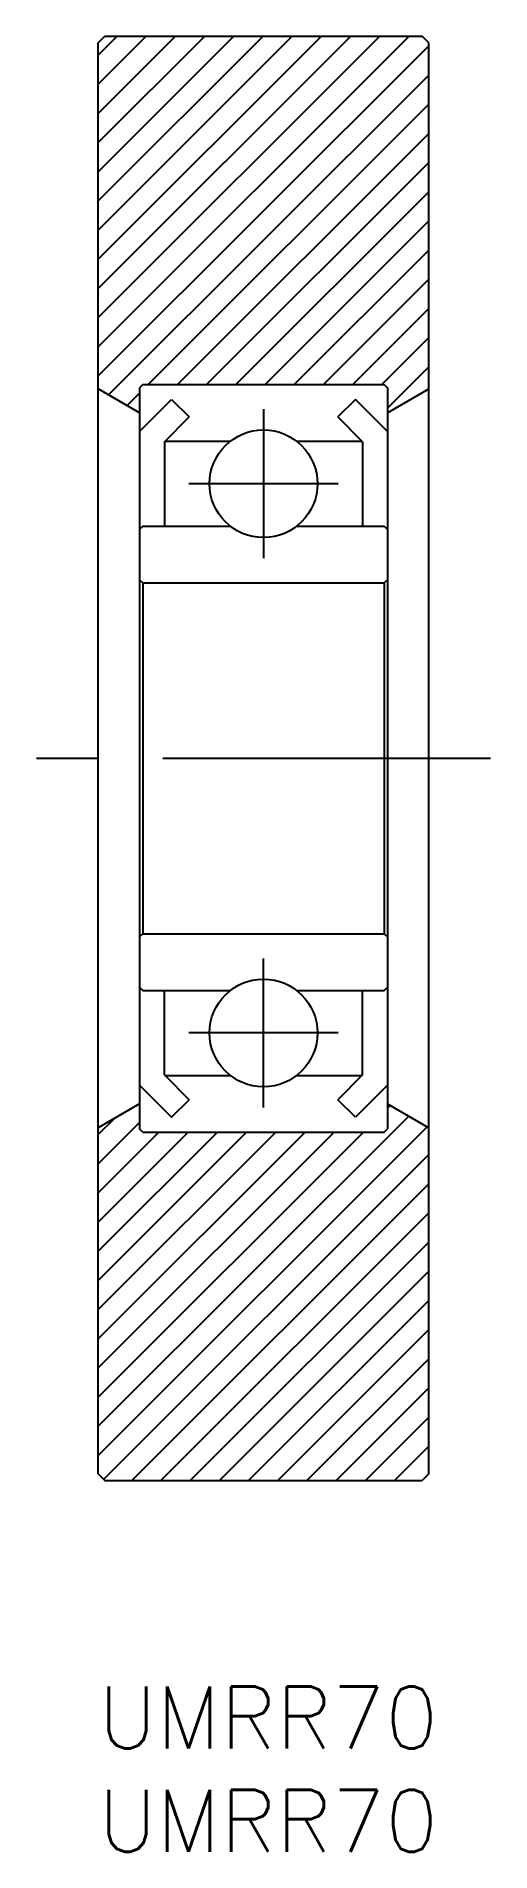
# Model space of a CAD drawing. Extents: x -3 to 19, y -8 to 80.
import ezdxf

# ---------------------------------------------------------------- set-up
doc = ezdxf.new("R2010")
doc.units = 0
doc.header["$LTSCALE"] = 0.5
doc.linetypes.add('CENTER', pattern=[50.8, 31.75, -6.35, 6.35, -6.35])
for name, color, linetype in [('MSM_CENTER', 1, 'CENTER'), ('MSM_CONTINUOUS', 7, 'CONTINUOUS'), ('MSM_NARROW', 5, 'CONTINUOUS'), ('MSM_PART_NUMBER', 7, 'CONTINUOUS')]:
    doc.layers.add(name, color=color, linetype=linetype)
doc.styles.get("Standard").update_dxf_attribs({"font": 'txt.shx', "height": 3, "bigfont": 'bigfont.shx'})

# ---------------------------------------------------------------- blocks, each defined once
blk = doc.blocks.new('*U3')
at = {"layer": 'MSM_PART_NUMBER'}
blk.add_text('UMRR70', height=3, dxfattribs=at).set_placement((0, -3))
blk = doc.blocks.new('*U4')
at = {"layer": 'MSM_PART_NUMBER'}
blk.add_text('UMRR70', height=3, dxfattribs=at).set_placement((0, -8))

msp = doc.modelspace()

# ---------------------------------------------------------------- linework, layer by layer
at = {"layer": 'MSM_CENTER'}
for p, q in [((8, 61.925), (8, 54.7)), ((11.612, 58.312), (4.387, 58.312)), ((19, 45), (-3, 45)), ((8, 28.075), (8, 35.3)), ((11.612, 31.688), (4.387, 31.688))]:
    msp.add_line(p, q, dxfattribs=at)
at = {"layer": 'MSM_CONTINUOUS'}
for p, q in [((0, 79.68), (0.32, 80)), ((0, 10.32), (0, 79.68)), ((0.32, 80), (15.68, 80)), ((16, 79.68), (15.68, 80)), ((16, 10.32), (16, 79.68)), ((2, 61.75), (0, 62.905)), ((2.16, 63.125), (2, 62.965)), ((2, 62.965), (2, 27.035)), ((2.16, 63.125), (13.84, 63.125)), ((13.84, 63.125), (14, 62.965)), ((14, 62.965), (14, 27.035)), ((14, 61.75), (16, 62.905)), ((2, 60.845), (3.551, 62.396)), ((3.551, 62.396), (4.4, 61.547)), ((12.449, 62.396), (11.6, 61.547)), ((14, 60.845), (12.449, 62.396)), ((3.2, 60.347), (4.4, 61.547)), ((12.8, 60.347), (11.6, 61.547)), ((3.2, 60.347), (3.2, 56.25)), ((3.228, 60.375), (6.396, 60.375)), ((9.604, 60.375), (12.773, 60.375)), ((12.8, 60.347), (12.8, 56.25)), ((2.16, 56.25), (2, 56.09)), ((2.16, 56.25), (6.396, 56.25)), ((9.604, 56.25), (13.84, 56.25)), ((13.84, 56.25), (14, 56.09)), ((2, 53.66), (2.16, 53.5)), ((2.16, 53.5), (13.84, 53.5)), ((2.16, 53.5), (2.16, 36.5)), ((14, 53.66), (13.84, 53.5)), ((13.84, 53.5), (13.84, 36.5)), ((2.16, 36.5), (2, 36.34)), ((2.16, 36.5), (13.84, 36.5)), ((13.84, 36.5), (14, 36.34)), ((2, 33.91), (2.16, 33.75)), ((2.16, 33.75), (6.396, 33.75)), ((3.2, 29.653), (3.2, 33.75)), ((9.604, 33.75), (13.84, 33.75)), ((12.8, 29.653), (12.8, 33.75)), ((13.84, 33.75), (14, 33.91)), ((2, 29.155), (3.551, 27.604)), ((3.2, 29.653), (4.4, 28.453)), ((3.228, 29.625), (6.396, 29.625)), ((9.604, 29.625), (12.773, 29.625)), ((12.8, 29.653), (11.6, 28.453)), ((14, 29.155), (12.449, 27.604)), ((2, 28.25), (0, 27.095)), ((3.551, 27.604), (4.4, 28.453)), ((12.449, 27.604), (11.6, 28.453)), ((14, 28.25), (16, 27.095)), ((2.16, 26.875), (2, 27.035)), ((2.16, 26.875), (13.84, 26.875)), ((13.84, 26.875), (14, 27.035)), ((0, 10.32), (0.32, 10)), ((0.32, 10), (15.68, 10)), ((16, 10.32), (15.68, 10))]:
    msp.add_line(p, q, dxfattribs=at)
for centre in [(8, 58.312), (8, 31.688)]:
    msp.add_circle(centre, 2.612, dxfattribs=at)
at = {"layer": 'MSM_NARROW'}
for p, q in [((0, 64.949), (15.051, 80)), ((0, 66.363), (13.637, 80)), ((0, 67.777), (12.223, 80)), ((0, 69.191), (10.809, 80)), ((0, 70.605), (9.395, 80)), ((0, 72.02), (7.98, 80)), ((0, 73.434), (6.566, 80)), ((0, 74.848), (5.152, 80)), ((0, 76.262), (3.738, 80)), ((0, 77.677), (2.323, 80)), ((0, 79.091), (0.909, 80)), ((0, 63.534), (16, 79.534)), ((0.497, 62.618), (16, 78.12)), ((2.419, 63.125), (16, 76.706)), ((3.833, 63.125), (16, 75.292)), ((5.247, 63.125), (16, 73.878)), ((6.662, 63.125), (16, 72.463)), ((8.076, 63.125), (16, 71.049)), ((9.49, 63.125), (16, 69.635)), ((10.904, 63.125), (16, 68.221)), ((12.318, 63.125), (16, 66.807)), ((13.733, 63.125), (16, 65.392)), ((14, 61.978), (16, 63.978)), ((1.394, 62.1), (2, 62.706)), ((14, 28.037), (14.135, 28.172)), ((0, 12.623), (15.032, 27.654)), ((0, 26.765), (0.782, 27.547)), ((0, 25.351), (2, 27.351)), ((0, 11.209), (15.928, 27.137)), ((0, 14.037), (12.838, 26.875)), ((0, 15.451), (11.424, 26.875)), ((0, 16.865), (10.01, 26.875)), ((0, 18.28), (8.595, 26.875)), ((0, 19.694), (7.181, 26.875)), ((0, 21.108), (5.767, 26.875)), ((0, 22.522), (4.353, 26.875)), ((0, 23.936), (2.939, 26.875)), ((0.263, 10.057), (16, 25.794)), ((1.62, 10), (16, 24.38)), ((3.034, 10), (16, 22.966)), ((4.448, 10), (16, 21.552)), ((5.863, 10), (16, 20.137)), ((7.277, 10), (16, 18.723)), ((8.691, 10), (16, 17.309)), ((10.105, 10), (16, 15.895)), ((11.519, 10), (16, 14.481)), ((12.934, 10), (16, 13.066)), ((14.348, 10), (16, 11.652))]:
    msp.add_line(p, q, dxfattribs=at)

# ---------------------------------------------------------------- block references
at = {"layer": 'MSM_CONTINUOUS'}
for name in ['*U3', '*U4']:
    msp.add_blockref(name, (0, 0), dxfattribs=at)

doc.saveas('drawing.dxf')
